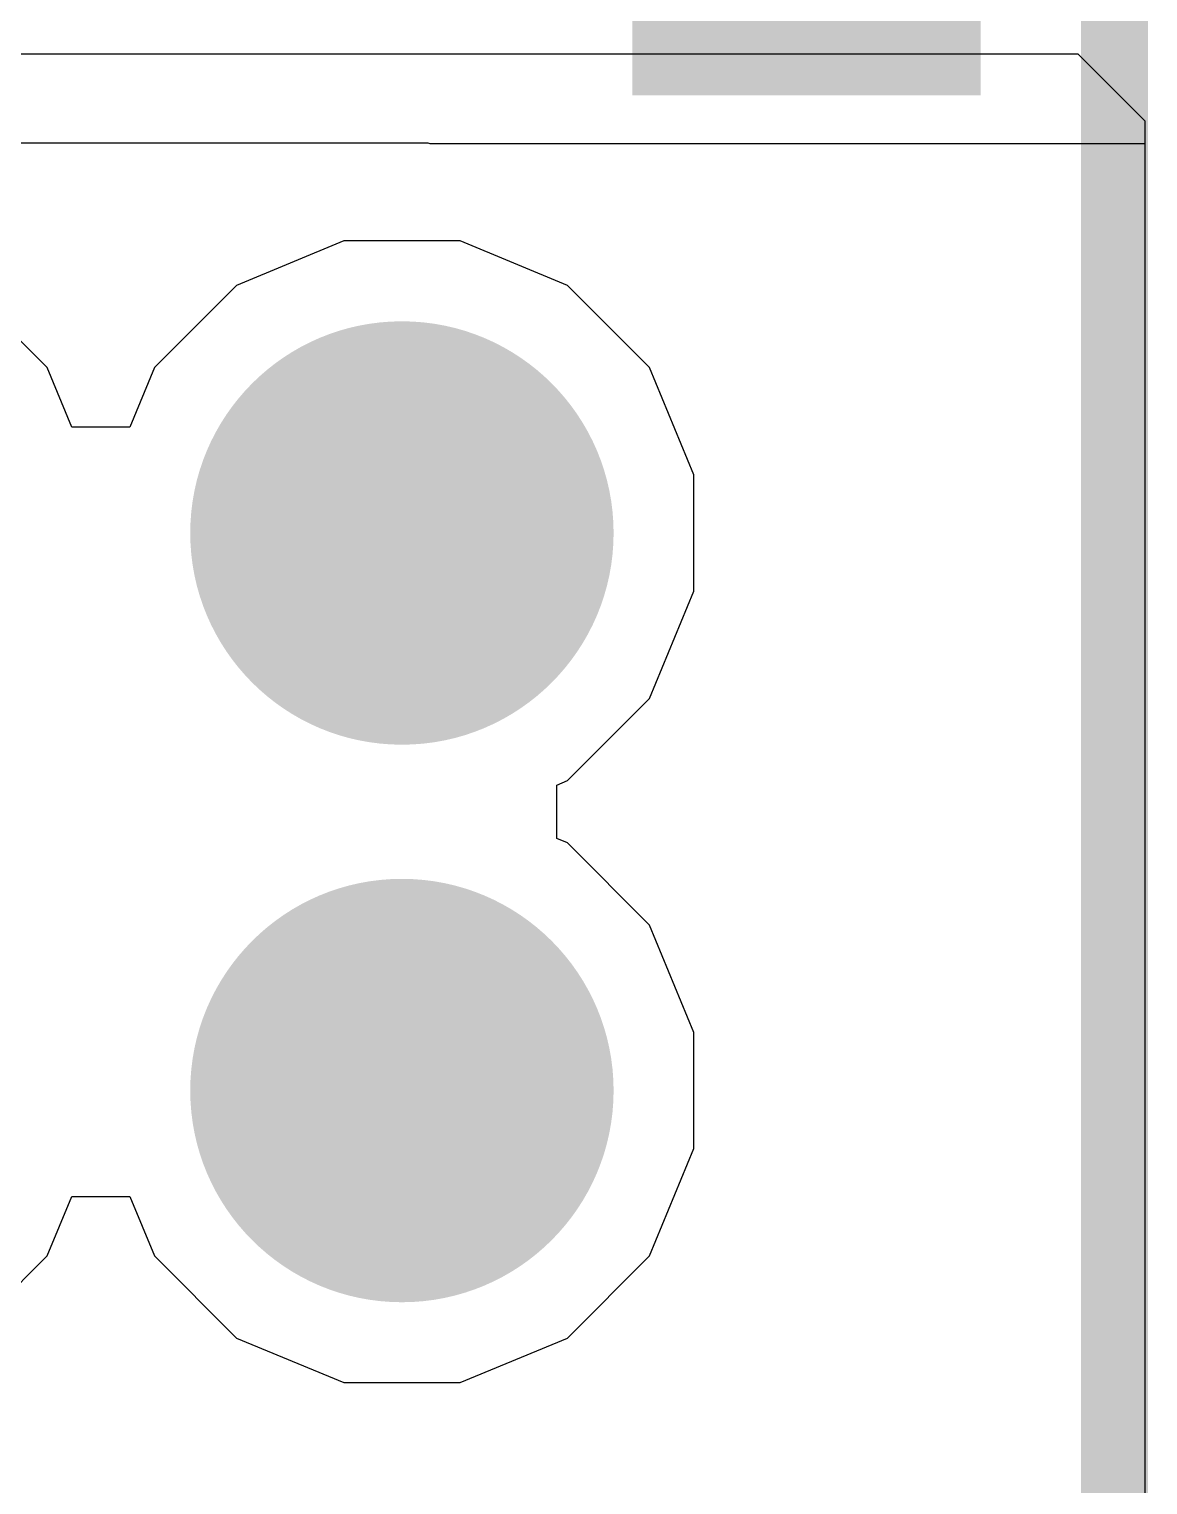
# Model space of a CAD drawing. Header units: inches. Extents: x -4 to 5258, y -4 to 5281.
# Drawn here: x 57.222 to 59.344, y 15.7 to 18.462 of the extents above; entities that cross this region are included whole.
import ezdxf

# ---------------------------------------------------------------- set-up
doc = ezdxf.new("R2010")
doc.units = ezdxf.units.IN
for name, color, linetype in [('Bottom Layer', 5, 'Continuous'), ('Bottom Solder', 6, 'Continuous'), ('Drill Drawing', 1, 'Continuous'), ('Layer 1', 16, 'Continuous'), ('Layer 2', 76, 'Continuous'), ('Top Layer', 1, 'Continuous'), ('Top Overlay', 2, 'Continuous'), ('Top Solder', 216, 'Continuous'), ('Via Holes', 16, 'Continuous')]:
    doc.layers.add(name, color=color, linetype=linetype)

# ---------------------------------------------------------------- blocks, each defined once
blk = doc.blocks.new('SOIC_8_17')
at = {"layer": 'Top Overlay'}
blk.add_hatch(color=2, dxfattribs=at).paths.add_polyline_path([(-1.8287, 1.5748), (-1.4985, 1.5748), (-1.4985, 2.2352), (-1.8287, 2.2352)])
blk.add_lwpolyline([(1.9906, 2.4892, 0.127, 0.127, 0), (-1.9906, 2.4892, 0.127, 0.127, 0)], format="xyseb", dxfattribs=at)

msp = doc.modelspace()

# ---------------------------------------------------------------- hatches: boundary and pattern name
at = {"layer": 'Bottom Layer'}
h = msp.add_hatch(color=5, dxfattribs=at)
edge = h.paths.add_edge_path()
edge.add_arc((57.9289, 17.5059), 0.3, 0, 360)
h = msp.add_hatch(color=5, dxfattribs=at)
edge = h.paths.add_edge_path()
edge.add_arc((57.9289, 16.4482), 0.3, 0, 360)
at = {"layer": 'Bottom Solder'}
h = msp.add_hatch(color=6, dxfattribs=at)
edge = h.paths.add_edge_path()
edge.add_arc((57.9289, 17.5059), 0.4016, 0, 360)
h = msp.add_hatch(color=6, dxfattribs=at)
edge = h.paths.add_edge_path()
edge.add_arc((57.9289, 16.4482), 0.4016, 0, 360)
at = {"layer": 'Layer 1'}
h = msp.add_hatch(color=16, dxfattribs=at)
edge = h.paths.add_edge_path()
edge.add_arc((57.9289, 17.5059), 0.3, 0, 360)
h = msp.add_hatch(color=16, dxfattribs=at)
edge = h.paths.add_edge_path()
edge.add_arc((57.9289, 16.4482), 0.3, 0, 360)
at = {"layer": 'Layer 2'}
h = msp.add_hatch(color=76, dxfattribs=at)
edge = h.paths.add_edge_path()
edge.add_arc((57.9289, 17.5059), 0.3, 0, 360)
h = msp.add_hatch(color=76, dxfattribs=at)
edge = h.paths.add_edge_path()
edge.add_arc((57.9289, 16.4482), 0.3, 0, 360)
at = {"layer": 'Top Layer'}
h = msp.add_hatch(color=1, dxfattribs=at)
edge = h.paths.add_edge_path()
edge.add_arc((57.9289, 17.5059), 0.3, 0, 360)
h = msp.add_hatch(color=1, dxfattribs=at)
edge = h.paths.add_edge_path()
edge.add_arc((57.9289, 16.4482), 0.3, 0, 360)
at = {"layer": 'Top Solder'}
h = msp.add_hatch(color=216, dxfattribs=at)
edge = h.paths.add_edge_path()
edge.add_arc((57.9289, 17.5059), 0.4016, 0, 360)
h = msp.add_hatch(color=216, dxfattribs=at)
edge = h.paths.add_edge_path()
edge.add_arc((57.9289, 16.4482), 0.4016, 0, 360)
at = {"layer": 'Via Holes'}
h = msp.add_hatch(color=7, dxfattribs=at)
edge = h.paths.add_edge_path()
edge.add_arc((57.9289, 17.5059), 0.15, 0, 360)
h = msp.add_hatch(color=7, dxfattribs=at)
edge = h.paths.add_edge_path()
edge.add_arc((57.9289, 16.4482), 0.15, 0, 360)

# ---------------------------------------------------------------- linework, layer by layer
at = {"layer": 'Bottom Layer'}
for p, q in [((57.8187, 18.0599), (57.6151, 17.9755)), ((58.0391, 18.0599), (57.8187, 18.0599)), ((58.2428, 17.9755), (58.0391, 18.0599)), ((57.2556, 17.8197), (57.0998, 17.9755)), ((57.6151, 17.9755), (57.4593, 17.8197)), ((58.3986, 17.8197), (58.2428, 17.9755)), ((57.3025, 17.7066), (57.2556, 17.8197)), ((57.4593, 17.8197), (57.4124, 17.7066)), ((58.4829, 17.6161), (58.3986, 17.8197)), ((57.4124, 17.7066), (57.3025, 17.7066)), ((58.4829, 17.3957), (58.4829, 17.6161)), ((58.3986, 17.1921), (58.4829, 17.3957)), ((58.2428, 17.0362), (58.3986, 17.1921)), ((58.2225, 17.0278), (58.2428, 17.0362)), ((58.2225, 16.9262), (58.2225, 17.0278)), ((58.2428, 16.9179), (58.2225, 16.9262)), ((58.3986, 16.762), (58.2428, 16.9179)), ((58.4829, 16.5584), (58.3986, 16.762)), ((58.4829, 16.338), (58.4829, 16.5584)), ((58.3986, 16.1344), (58.4829, 16.338)), ((57.2556, 16.1344), (57.3025, 16.2475)), ((57.3025, 16.2475), (57.4124, 16.2475)), ((57.4124, 16.2475), (57.4593, 16.1344)), ((57.0998, 15.9785), (57.2556, 16.1344)), ((57.4593, 16.1344), (57.6151, 15.9785)), ((58.2428, 15.9785), (58.3986, 16.1344)), ((57.6151, 15.9785), (57.8187, 15.8942)), ((58.0391, 15.8942), (58.2428, 15.9785)), ((57.8187, 15.8942), (58.0391, 15.8942))]:
    msp.add_line(p, q, dxfattribs=at)
at = {"layer": 'Drill Drawing'}
for points in [[(57.8019, 17.6329, 0.0508, 0.0508, 0), (57.8019, 17.7599, 0.0508, 0.0508, 0)], [(57.8019, 17.7599, 0.0508, 0.0508, 0), (58.0559, 17.7599, 0.0508, 0.0508, 0)], [(58.0559, 17.6329, 0.0508, 0.0508, 0), (58.0559, 17.7599, 0.0508, 0.0508, 0)], [(57.8527, 17.5821, 0.0508, 0.0508, 0), (57.8527, 17.6583, 0.0508, 0.0508, 0)], [(57.8527, 17.6583, 0.0508, 0.0508, 0), (58.0051, 17.6583, 0.0508, 0.0508, 0)], [(58.0051, 17.5821, 0.0508, 0.0508, 0), (58.0051, 17.6583, 0.0508, 0.0508, 0)], [(57.6749, 17.3789, 0.0508, 0.0508, 0), (57.6749, 17.6329, 0.0508, 0.0508, 0)], [(57.6749, 17.6329, 0.0508, 0.0508, 0), (57.8019, 17.6329, 0.0508, 0.0508, 0)], [(58.0559, 17.6329, 0.0508, 0.0508, 0), (58.1829, 17.6329, 0.0508, 0.0508, 0)], [(58.1829, 17.3789, 0.0508, 0.0508, 0), (58.1829, 17.6329, 0.0508, 0.0508, 0)], [(57.7765, 17.4297, 0.0508, 0.0508, 0), (57.7765, 17.5821, 0.0508, 0.0508, 0)], [(57.7765, 17.5821, 0.0508, 0.0508, 0), (57.8527, 17.5821, 0.0508, 0.0508, 0)], [(58.0051, 17.5821, 0.0508, 0.0508, 0), (58.0813, 17.5821, 0.0508, 0.0508, 0)], [(58.0813, 17.4297, 0.0508, 0.0508, 0), (58.0813, 17.5821, 0.0508, 0.0508, 0)], [(57.7765, 17.4297, 0.0508, 0.0508, 0), (57.8527, 17.4297, 0.0508, 0.0508, 0)], [(57.8527, 17.3535, 0.0508, 0.0508, 0), (57.8527, 17.4297, 0.0508, 0.0508, 0)], [(58.0051, 17.4297, 0.0508, 0.0508, 0), (58.0813, 17.4297, 0.0508, 0.0508, 0)], [(58.0051, 17.3535, 0.0508, 0.0508, 0), (58.0051, 17.4297, 0.0508, 0.0508, 0)], [(57.6749, 17.3789, 0.0508, 0.0508, 0), (57.8019, 17.3789, 0.0508, 0.0508, 0)], [(57.8019, 17.2519, 0.0508, 0.0508, 0), (57.8019, 17.3789, 0.0508, 0.0508, 0)], [(58.0559, 17.3789, 0.0508, 0.0508, 0), (58.1829, 17.3789, 0.0508, 0.0508, 0)], [(58.0559, 17.2519, 0.0508, 0.0508, 0), (58.0559, 17.3789, 0.0508, 0.0508, 0)], [(57.8527, 17.3535, 0.0508, 0.0508, 0), (58.0051, 17.3535, 0.0508, 0.0508, 0)], [(57.8019, 17.2519, 0.0508, 0.0508, 0), (58.0559, 17.2519, 0.0508, 0.0508, 0)], [(57.8019, 16.5752, 0.0508, 0.0508, 0), (57.8019, 16.7022, 0.0508, 0.0508, 0)], [(57.8019, 16.7022, 0.0508, 0.0508, 0), (58.0559, 16.7022, 0.0508, 0.0508, 0)], [(58.0559, 16.5752, 0.0508, 0.0508, 0), (58.0559, 16.7022, 0.0508, 0.0508, 0)], [(57.8527, 16.5244, 0.0508, 0.0508, 0), (57.8527, 16.6006, 0.0508, 0.0508, 0)], [(57.8527, 16.6006, 0.0508, 0.0508, 0), (58.0051, 16.6006, 0.0508, 0.0508, 0)], [(58.0051, 16.5244, 0.0508, 0.0508, 0), (58.0051, 16.6006, 0.0508, 0.0508, 0)], [(57.6749, 16.3212, 0.0508, 0.0508, 0), (57.6749, 16.5752, 0.0508, 0.0508, 0)], [(57.6749, 16.5752, 0.0508, 0.0508, 0), (57.8019, 16.5752, 0.0508, 0.0508, 0)], [(58.0559, 16.5752, 0.0508, 0.0508, 0), (58.1829, 16.5752, 0.0508, 0.0508, 0)], [(58.1829, 16.3212, 0.0508, 0.0508, 0), (58.1829, 16.5752, 0.0508, 0.0508, 0)], [(57.7765, 16.372, 0.0508, 0.0508, 0), (57.7765, 16.5244, 0.0508, 0.0508, 0)], [(57.7765, 16.5244, 0.0508, 0.0508, 0), (57.8527, 16.5244, 0.0508, 0.0508, 0)], [(58.0051, 16.5244, 0.0508, 0.0508, 0), (58.0813, 16.5244, 0.0508, 0.0508, 0)], [(58.0813, 16.372, 0.0508, 0.0508, 0), (58.0813, 16.5244, 0.0508, 0.0508, 0)], [(57.7765, 16.372, 0.0508, 0.0508, 0), (57.8527, 16.372, 0.0508, 0.0508, 0)], [(57.8527, 16.2958, 0.0508, 0.0508, 0), (57.8527, 16.372, 0.0508, 0.0508, 0)], [(58.0051, 16.372, 0.0508, 0.0508, 0), (58.0813, 16.372, 0.0508, 0.0508, 0)], [(58.0051, 16.2958, 0.0508, 0.0508, 0), (58.0051, 16.372, 0.0508, 0.0508, 0)], [(57.6749, 16.3212, 0.0508, 0.0508, 0), (57.8019, 16.3212, 0.0508, 0.0508, 0)], [(57.8019, 16.1942, 0.0508, 0.0508, 0), (57.8019, 16.3212, 0.0508, 0.0508, 0)], [(58.0559, 16.3212, 0.0508, 0.0508, 0), (58.1829, 16.3212, 0.0508, 0.0508, 0)], [(58.0559, 16.1942, 0.0508, 0.0508, 0), (58.0559, 16.3212, 0.0508, 0.0508, 0)], [(57.8527, 16.2958, 0.0508, 0.0508, 0), (58.0051, 16.2958, 0.0508, 0.0508, 0)], [(57.8019, 16.1942, 0.0508, 0.0508, 0), (58.0559, 16.1942, 0.0508, 0.0508, 0)]]:
    msp.add_lwpolyline(points, format="xyseb", dxfattribs=at)
for points in [[(57.7892, 17.7599, 0.0254, 0.0254, 1), (57.8146, 17.7599, 0.0254, 0.0254, 1)], [(57.7892, 17.7599, 0.0254, 0.0254, 1), (57.8146, 17.7599, 0.0254, 0.0254, 1)], [(58.0432, 17.7599, 0.0254, 0.0254, 1), (58.0686, 17.7599, 0.0254, 0.0254, 1)], [(58.0432, 17.7599, 0.0254, 0.0254, 1), (58.0686, 17.7599, 0.0254, 0.0254, 1)], [(57.84, 17.6583, 0.0254, 0.0254, 1), (57.8654, 17.6583, 0.0254, 0.0254, 1)], [(57.84, 17.6583, 0.0254, 0.0254, 1), (57.8654, 17.6583, 0.0254, 0.0254, 1)], [(57.9924, 17.6583, 0.0254, 0.0254, 1), (58.0178, 17.6583, 0.0254, 0.0254, 1)], [(57.9924, 17.6583, 0.0254, 0.0254, 1), (58.0178, 17.6583, 0.0254, 0.0254, 1)], [(57.6622, 17.6329, 0.0254, 0.0254, 1), (57.6876, 17.6329, 0.0254, 0.0254, 1)], [(57.6622, 17.6329, 0.0254, 0.0254, 1), (57.6876, 17.6329, 0.0254, 0.0254, 1)], [(57.7892, 17.6329, 0.0254, 0.0254, 1), (57.8146, 17.6329, 0.0254, 0.0254, 1)], [(57.7892, 17.6329, 0.0254, 0.0254, 1), (57.8146, 17.6329, 0.0254, 0.0254, 1)], [(58.0432, 17.6329, 0.0254, 0.0254, 1), (58.0686, 17.6329, 0.0254, 0.0254, 1)], [(58.0432, 17.6329, 0.0254, 0.0254, 1), (58.0686, 17.6329, 0.0254, 0.0254, 1)], [(58.1702, 17.6329, 0.0254, 0.0254, 1), (58.1956, 17.6329, 0.0254, 0.0254, 1)], [(58.1702, 17.6329, 0.0254, 0.0254, 1), (58.1956, 17.6329, 0.0254, 0.0254, 1)], [(57.7638, 17.5821, 0.0254, 0.0254, 1), (57.7892, 17.5821, 0.0254, 0.0254, 1)], [(57.7638, 17.5821, 0.0254, 0.0254, 1), (57.7892, 17.5821, 0.0254, 0.0254, 1)], [(57.84, 17.5821, 0.0254, 0.0254, 1), (57.8654, 17.5821, 0.0254, 0.0254, 1)], [(57.84, 17.5821, 0.0254, 0.0254, 1), (57.8654, 17.5821, 0.0254, 0.0254, 1)], [(57.9924, 17.5821, 0.0254, 0.0254, 1), (58.0178, 17.5821, 0.0254, 0.0254, 1)], [(57.9924, 17.5821, 0.0254, 0.0254, 1), (58.0178, 17.5821, 0.0254, 0.0254, 1)], [(58.0686, 17.5821, 0.0254, 0.0254, 1), (58.094, 17.5821, 0.0254, 0.0254, 1)], [(58.0686, 17.5821, 0.0254, 0.0254, 1), (58.094, 17.5821, 0.0254, 0.0254, 1)], [(57.7638, 17.4297, 0.0254, 0.0254, 1), (57.7892, 17.4297, 0.0254, 0.0254, 1)], [(57.7638, 17.4297, 0.0254, 0.0254, 1), (57.7892, 17.4297, 0.0254, 0.0254, 1)], [(57.84, 17.4297, 0.0254, 0.0254, 1), (57.8654, 17.4297, 0.0254, 0.0254, 1)], [(57.84, 17.4297, 0.0254, 0.0254, 1), (57.8654, 17.4297, 0.0254, 0.0254, 1)], [(57.9924, 17.4297, 0.0254, 0.0254, 1), (58.0178, 17.4297, 0.0254, 0.0254, 1)], [(57.9924, 17.4297, 0.0254, 0.0254, 1), (58.0178, 17.4297, 0.0254, 0.0254, 1)], [(58.0686, 17.4297, 0.0254, 0.0254, 1), (58.094, 17.4297, 0.0254, 0.0254, 1)], [(58.0686, 17.4297, 0.0254, 0.0254, 1), (58.094, 17.4297, 0.0254, 0.0254, 1)], [(57.6622, 17.3789, 0.0254, 0.0254, 1), (57.6876, 17.3789, 0.0254, 0.0254, 1)], [(57.6622, 17.3789, 0.0254, 0.0254, 1), (57.6876, 17.3789, 0.0254, 0.0254, 1)], [(57.7892, 17.3789, 0.0254, 0.0254, 1), (57.8146, 17.3789, 0.0254, 0.0254, 1)], [(57.7892, 17.3789, 0.0254, 0.0254, 1), (57.8146, 17.3789, 0.0254, 0.0254, 1)], [(58.0432, 17.3789, 0.0254, 0.0254, 1), (58.0686, 17.3789, 0.0254, 0.0254, 1)], [(58.0432, 17.3789, 0.0254, 0.0254, 1), (58.0686, 17.3789, 0.0254, 0.0254, 1)], [(58.1702, 17.3789, 0.0254, 0.0254, 1), (58.1956, 17.3789, 0.0254, 0.0254, 1)], [(58.1702, 17.3789, 0.0254, 0.0254, 1), (58.1956, 17.3789, 0.0254, 0.0254, 1)], [(57.84, 17.3535, 0.0254, 0.0254, 1), (57.8654, 17.3535, 0.0254, 0.0254, 1)], [(57.84, 17.3535, 0.0254, 0.0254, 1), (57.8654, 17.3535, 0.0254, 0.0254, 1)], [(57.9924, 17.3535, 0.0254, 0.0254, 1), (58.0178, 17.3535, 0.0254, 0.0254, 1)], [(57.9924, 17.3535, 0.0254, 0.0254, 1), (58.0178, 17.3535, 0.0254, 0.0254, 1)], [(57.7892, 17.2519, 0.0254, 0.0254, 1), (57.8146, 17.2519, 0.0254, 0.0254, 1)], [(57.7892, 17.2519, 0.0254, 0.0254, 1), (57.8146, 17.2519, 0.0254, 0.0254, 1)], [(58.0432, 17.2519, 0.0254, 0.0254, 1), (58.0686, 17.2519, 0.0254, 0.0254, 1)], [(58.0432, 17.2519, 0.0254, 0.0254, 1), (58.0686, 17.2519, 0.0254, 0.0254, 1)], [(57.7892, 16.7022, 0.0254, 0.0254, 1), (57.8146, 16.7022, 0.0254, 0.0254, 1)], [(57.7892, 16.7022, 0.0254, 0.0254, 1), (57.8146, 16.7022, 0.0254, 0.0254, 1)], [(58.0432, 16.7022, 0.0254, 0.0254, 1), (58.0686, 16.7022, 0.0254, 0.0254, 1)], [(58.0432, 16.7022, 0.0254, 0.0254, 1), (58.0686, 16.7022, 0.0254, 0.0254, 1)], [(57.84, 16.6006, 0.0254, 0.0254, 1), (57.8654, 16.6006, 0.0254, 0.0254, 1)], [(57.84, 16.6006, 0.0254, 0.0254, 1), (57.8654, 16.6006, 0.0254, 0.0254, 1)], [(57.9924, 16.6006, 0.0254, 0.0254, 1), (58.0178, 16.6006, 0.0254, 0.0254, 1)], [(57.9924, 16.6006, 0.0254, 0.0254, 1), (58.0178, 16.6006, 0.0254, 0.0254, 1)], [(57.6622, 16.5752, 0.0254, 0.0254, 1), (57.6876, 16.5752, 0.0254, 0.0254, 1)], [(57.6622, 16.5752, 0.0254, 0.0254, 1), (57.6876, 16.5752, 0.0254, 0.0254, 1)], [(57.7892, 16.5752, 0.0254, 0.0254, 1), (57.8146, 16.5752, 0.0254, 0.0254, 1)], [(57.7892, 16.5752, 0.0254, 0.0254, 1), (57.8146, 16.5752, 0.0254, 0.0254, 1)], [(58.0432, 16.5752, 0.0254, 0.0254, 1), (58.0686, 16.5752, 0.0254, 0.0254, 1)], [(58.0432, 16.5752, 0.0254, 0.0254, 1), (58.0686, 16.5752, 0.0254, 0.0254, 1)], [(58.1702, 16.5752, 0.0254, 0.0254, 1), (58.1956, 16.5752, 0.0254, 0.0254, 1)], [(58.1702, 16.5752, 0.0254, 0.0254, 1), (58.1956, 16.5752, 0.0254, 0.0254, 1)], [(57.7638, 16.5244, 0.0254, 0.0254, 1), (57.7892, 16.5244, 0.0254, 0.0254, 1)], [(57.7638, 16.5244, 0.0254, 0.0254, 1), (57.7892, 16.5244, 0.0254, 0.0254, 1)], [(57.84, 16.5244, 0.0254, 0.0254, 1), (57.8654, 16.5244, 0.0254, 0.0254, 1)], [(57.84, 16.5244, 0.0254, 0.0254, 1), (57.8654, 16.5244, 0.0254, 0.0254, 1)], [(57.9924, 16.5244, 0.0254, 0.0254, 1), (58.0178, 16.5244, 0.0254, 0.0254, 1)], [(57.9924, 16.5244, 0.0254, 0.0254, 1), (58.0178, 16.5244, 0.0254, 0.0254, 1)], [(58.0686, 16.5244, 0.0254, 0.0254, 1), (58.094, 16.5244, 0.0254, 0.0254, 1)], [(58.0686, 16.5244, 0.0254, 0.0254, 1), (58.094, 16.5244, 0.0254, 0.0254, 1)], [(57.7638, 16.372, 0.0254, 0.0254, 1), (57.7892, 16.372, 0.0254, 0.0254, 1)], [(57.7638, 16.372, 0.0254, 0.0254, 1), (57.7892, 16.372, 0.0254, 0.0254, 1)], [(57.84, 16.372, 0.0254, 0.0254, 1), (57.8654, 16.372, 0.0254, 0.0254, 1)], [(57.84, 16.372, 0.0254, 0.0254, 1), (57.8654, 16.372, 0.0254, 0.0254, 1)], [(57.9924, 16.372, 0.0254, 0.0254, 1), (58.0178, 16.372, 0.0254, 0.0254, 1)], [(57.9924, 16.372, 0.0254, 0.0254, 1), (58.0178, 16.372, 0.0254, 0.0254, 1)], [(58.0686, 16.372, 0.0254, 0.0254, 1), (58.094, 16.372, 0.0254, 0.0254, 1)], [(58.0686, 16.372, 0.0254, 0.0254, 1), (58.094, 16.372, 0.0254, 0.0254, 1)], [(57.6622, 16.3212, 0.0254, 0.0254, 1), (57.6876, 16.3212, 0.0254, 0.0254, 1)], [(57.6622, 16.3212, 0.0254, 0.0254, 1), (57.6876, 16.3212, 0.0254, 0.0254, 1)], [(57.7892, 16.3212, 0.0254, 0.0254, 1), (57.8146, 16.3212, 0.0254, 0.0254, 1)], [(57.7892, 16.3212, 0.0254, 0.0254, 1), (57.8146, 16.3212, 0.0254, 0.0254, 1)], [(58.0432, 16.3212, 0.0254, 0.0254, 1), (58.0686, 16.3212, 0.0254, 0.0254, 1)], [(58.0432, 16.3212, 0.0254, 0.0254, 1), (58.0686, 16.3212, 0.0254, 0.0254, 1)], [(58.1702, 16.3212, 0.0254, 0.0254, 1), (58.1956, 16.3212, 0.0254, 0.0254, 1)], [(58.1702, 16.3212, 0.0254, 0.0254, 1), (58.1956, 16.3212, 0.0254, 0.0254, 1)], [(57.84, 16.2958, 0.0254, 0.0254, 1), (57.8654, 16.2958, 0.0254, 0.0254, 1)], [(57.84, 16.2958, 0.0254, 0.0254, 1), (57.8654, 16.2958, 0.0254, 0.0254, 1)], [(57.9924, 16.2958, 0.0254, 0.0254, 1), (58.0178, 16.2958, 0.0254, 0.0254, 1)], [(57.9924, 16.2958, 0.0254, 0.0254, 1), (58.0178, 16.2958, 0.0254, 0.0254, 1)], [(57.7892, 16.1942, 0.0254, 0.0254, 1), (57.8146, 16.1942, 0.0254, 0.0254, 1)], [(57.7892, 16.1942, 0.0254, 0.0254, 1), (57.8146, 16.1942, 0.0254, 0.0254, 1)], [(58.0432, 16.1942, 0.0254, 0.0254, 1), (58.0686, 16.1942, 0.0254, 0.0254, 1)], [(58.0432, 16.1942, 0.0254, 0.0254, 1), (58.0686, 16.1942, 0.0254, 0.0254, 1)]]:
    msp.add_lwpolyline(points, format="xyseb", close=True, dxfattribs=at)
at = {"layer": 'Layer 1'}
for p, q in [((57.8187, 18.0599), (57.6151, 17.9755)), ((58.0391, 18.0599), (57.8187, 18.0599)), ((58.2428, 17.9755), (58.0391, 18.0599)), ((57.2556, 17.8197), (57.0998, 17.9755)), ((57.6151, 17.9755), (57.4593, 17.8197)), ((58.3986, 17.8197), (58.2428, 17.9755)), ((57.3025, 17.7066), (57.2556, 17.8197)), ((57.4593, 17.8197), (57.4124, 17.7066)), ((58.4829, 17.6161), (58.3986, 17.8197)), ((57.4124, 17.7066), (57.3025, 17.7066)), ((58.4829, 17.3957), (58.4829, 17.6161)), ((58.3986, 17.1921), (58.4829, 17.3957)), ((58.2428, 17.0362), (58.3986, 17.1921)), ((58.2225, 17.0278), (58.2428, 17.0362)), ((58.2225, 16.9262), (58.2225, 17.0278)), ((58.2428, 16.9179), (58.2225, 16.9262)), ((58.3986, 16.762), (58.2428, 16.9179)), ((58.4829, 16.5584), (58.3986, 16.762)), ((58.4829, 16.338), (58.4829, 16.5584)), ((58.3986, 16.1344), (58.4829, 16.338)), ((57.2556, 16.1344), (57.3025, 16.2475)), ((57.3025, 16.2475), (57.4124, 16.2475)), ((57.4124, 16.2475), (57.4593, 16.1344)), ((57.0998, 15.9785), (57.2556, 16.1344)), ((57.4593, 16.1344), (57.6151, 15.9785)), ((58.2428, 15.9785), (58.3986, 16.1344)), ((57.6151, 15.9785), (57.8187, 15.8942)), ((58.0391, 15.8942), (58.2428, 15.9785)), ((57.8187, 15.8942), (58.0391, 15.8942))]:
    msp.add_line(p, q, dxfattribs=at)
at = {"layer": 'Layer 2'}
for p, q in [((56.8635, 18.4147), (59.2113, 18.4147)), ((59.2113, 18.4147), (59.3383, 18.2877)), ((59.3383, 18.2877), (59.3383, 5.5516))]:
    msp.add_line(p, q, dxfattribs=at)
at = {"layer": 'Top Layer'}
for p, q in [((56.8635, 18.2459), (57.978, 18.2459)), ((57.978, 18.2459), (57.9821, 18.2451)), ((57.9821, 18.2451), (59.3383, 18.2451)), ((59.3383, 18.2451), (59.3383, 5.5516))]:
    msp.add_line(p, q, dxfattribs=at)

# ---------------------------------------------------------------- block references
at = {"rotation": 270}
msp.add_blockref('SOIC_8_17', (56.7914, 16.8379), dxfattribs=at)

doc.saveas('drawing.dxf')
